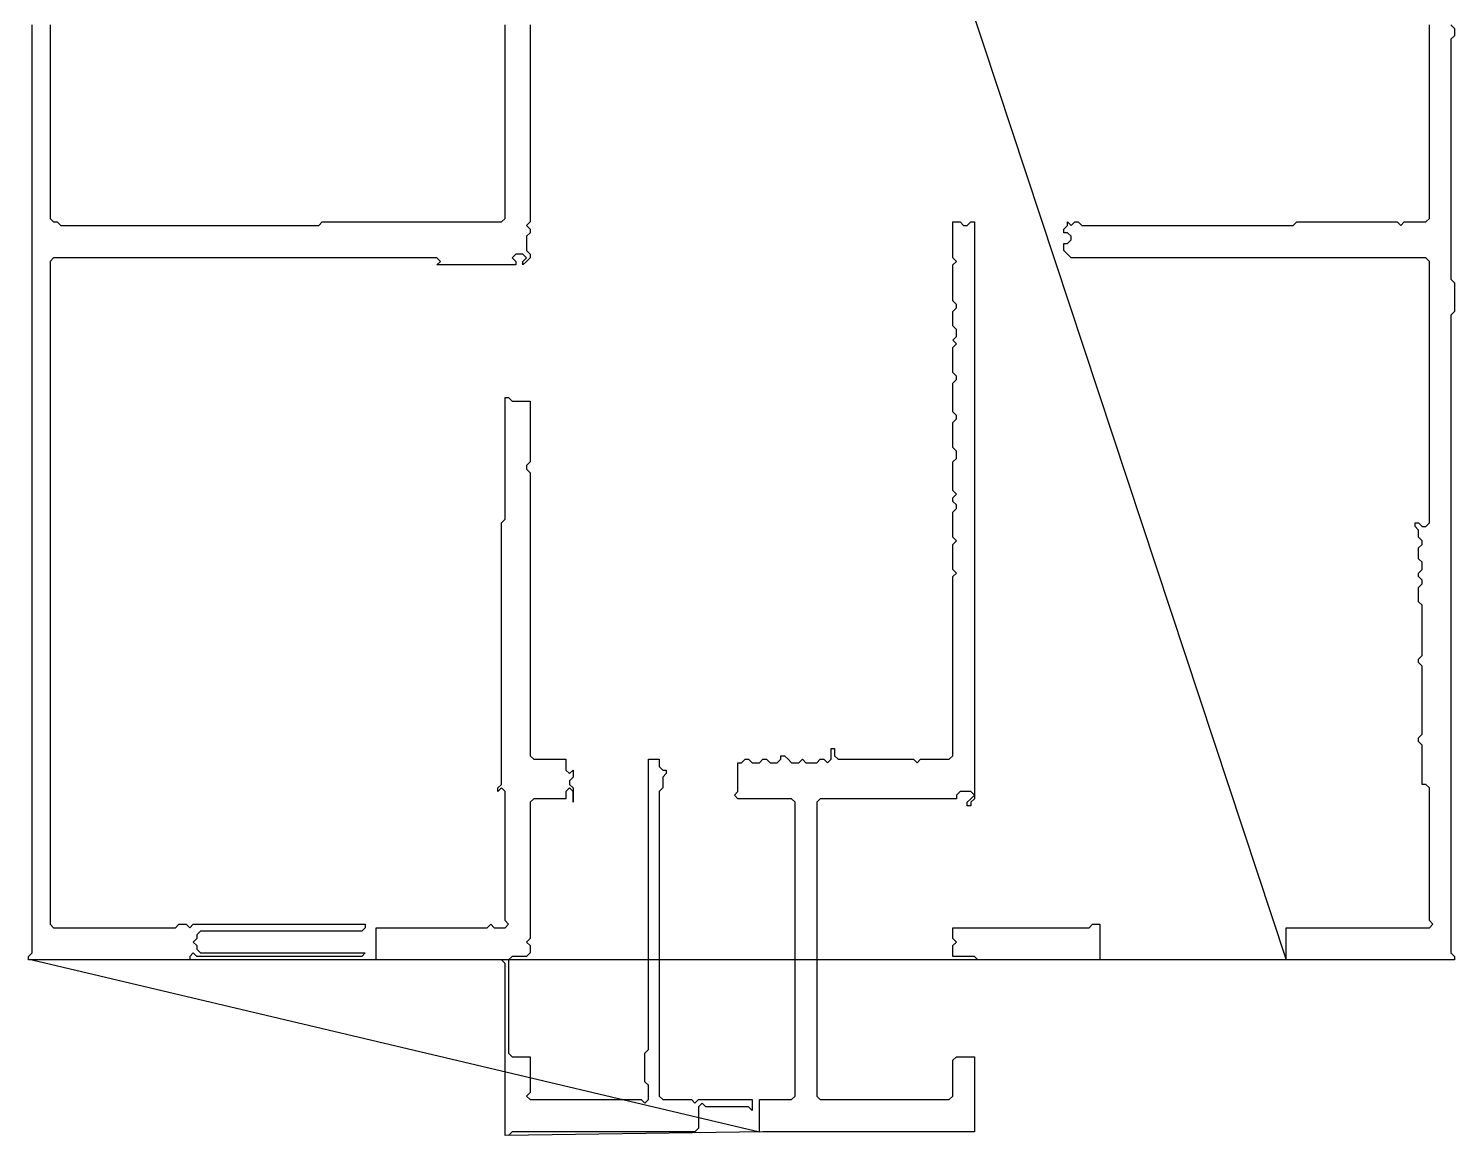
# Model space of a CAD drawing. Header units: metres. Extents: x 65 to 463, y 2 to 620.
# Drawn here: x 65 to 463, y 2 to 311 of the extents above; entities that cross this region are included whole.
import ezdxf

# ---------------------------------------------------------------- set-up
doc = ezdxf.new("R2010")
doc.units = ezdxf.units.M
doc.layers.add('IP-LAYER', color=7, linetype='Continuous')

msp = doc.modelspace()

# ---------------------------------------------------------------- linework, layer by layer
at = {"layer": 'IP-LAYER'}
for points in [[(299, 405), (416, 51), (416, 52), (416, 53), (416, 54), (416, 55), (416, 56), (416, 57), (416, 58), (416, 59), (416, 60), (417, 60), (418, 60), (419, 60), (420, 60), (421, 60), (422, 60), (423, 60), (424, 60), (425, 60), (426, 60), (427, 60), (428, 60), (429, 60), (430, 60), (431, 60), (432, 60), (433, 60), (434, 60), (435, 60), (436, 60), (437, 60), (438, 60), (439, 60), (440, 60), (441, 60), (442, 60), (443, 60), (444, 60), (445, 60), (446, 60), (447, 60), (448, 60), (449, 60), (450, 60), (451, 60), (452, 60), (453, 60), (454, 60), (455, 60), (456, 60), (457, 61), (456, 62), (456, 63), (456, 64), (456, 65), (456, 66), (456, 67), (456, 68), (456, 69), (456, 70), (456, 71), (456, 72), (456, 73), (456, 74), (456, 75), (456, 76), (456, 77), (456, 78), (456, 79), (456, 80), (456, 81), (456, 82), (456, 83), (456, 84), (456, 85), (456, 86), (456, 87), (456, 88), (456, 89), (456, 90), (456, 91), (456, 92), (456, 93), (456, 94), (456, 95), (456, 96), (456, 97), (456, 98), (456, 99), (455, 100), (454, 100), (454, 101), (454, 102), (454, 103), (454, 104), (454, 105), (454, 106), (454, 107), (454, 108), (454, 109), (454, 110), (454, 111), (453, 112), (453, 113), (454, 114), (454, 115), (454, 116), (454, 117), (454, 118), (454, 119), (454, 120), (454, 121), (454, 122), (454, 123), (454, 124), (454, 125), (454, 126), (454, 127), (454, 128), (454, 129), (454, 130), (454, 131), (454, 132), (454, 133), (453, 134), (453, 135), (454, 136), (454, 137), (454, 138), (454, 139), (454, 140), (454, 141), (454, 142), (454, 143), (454, 144), (454, 145), (454, 146), (454, 147), (454, 148), (454, 149), (454, 150), (453, 151), (453, 152), (453, 153), (453, 154), (453, 155), (454, 156), (454, 157), (453, 158), (453, 159), (454, 160), (454, 161), (454, 162), (453, 163), (453, 164), (453, 165), (453, 166), (454, 167), (454, 168), (453, 169), (453, 170), (453, 171), (452, 172), (452, 173), (453, 173), (454, 172), (455, 172), (456, 173), (456, 174), (456, 175), (456, 176), (456, 177), (456, 178), (456, 179), (456, 180), (456, 181), (456, 182), (456, 183), (456, 184), (456, 185), (456, 186), (456, 187), (456, 188), (456, 189), (456, 190), (456, 191), (456, 192), (456, 193), (456, 194), (456, 195), (456, 196), (456, 197), (456, 198), (456, 199), (456, 200), (456, 201), (456, 202), (456, 203), (456, 204), (456, 205), (456, 206), (456, 207), (456, 208), (456, 209), (456, 210), (456, 211), (456, 212), (456, 213), (456, 214), (456, 215), (456, 216), (456, 217), (456, 218), (456, 219), (456, 220), (456, 221), (456, 222), (456, 223), (456, 224), (456, 225), (456, 226), (456, 227), (456, 228), (456, 229), (456, 230), (456, 231), (456, 232), (456, 233), (456, 234), (456, 235), (456, 236), (456, 237), (456, 238), (456, 239), (456, 240), (456, 241), (456, 242), (456, 243), (456, 244), (456, 245), (456, 246), (455, 247), (454, 247), (453, 247), (452, 247), (451, 247), (450, 247), (449, 247), (448, 247), (447, 247), (446, 247), (445, 247), (444, 247), (443, 247), (442, 247), (441, 247), (440, 247), (439, 247), (438, 247), (437, 247), (436, 247), (435, 247), (434, 247), (433, 247), (432, 247), (431, 247), (430, 247), (429, 247), (428, 247), (427, 247), (426, 247), (425, 247), (424, 247), (423, 247), (422, 247), (421, 247), (420, 247), (419, 247), (418, 247), (417, 247), (416, 247), (415, 247), (414, 247), (413, 247), (412, 247), (411, 247), (410, 247), (409, 247), (408, 247), (407, 247), (406, 247), (405, 247), (404, 247), (403, 247), (402, 247), (401, 247), (400, 247), (399, 247), (398, 247), (397, 247), (396, 247), (395, 247), (394, 247), (393, 247), (392, 247), (391, 247), (390, 247), (389, 247), (388, 247), (387, 247), (386, 247), (385, 247), (384, 247), (383, 247), (382, 247), (381, 247), (380, 247), (379, 247), (378, 247), (377, 247), (376, 247), (375, 247), (374, 247), (373, 247), (372, 247), (371, 247), (370, 247), (369, 247), (368, 247), (367, 247), (366, 247), (365, 247), (364, 247), (363, 247), (362, 247), (361, 247), (360, 247), (359, 247), (358, 247), (357, 247), (356, 247), (355, 248), (354, 249), (354, 250), (354, 251), (355, 251), (356, 252), (356, 253), (355, 254), (354, 254), (354, 255), (355, 256), (355, 257), (356, 256), (357, 257), (358, 257), (359, 256), (360, 256), (361, 256), (362, 256), (363, 256), (364, 256), (365, 256), (366, 256), (367, 256), (368, 256), (369, 256), (370, 256), (371, 256), (372, 256), (373, 256), (374, 256), (375, 256), (376, 256), (377, 256), (378, 256), (379, 256), (380, 256), (381, 256), (382, 256), (383, 256), (384, 256), (385, 256), (386, 256), (387, 256), (388, 256), (389, 256), (390, 256), (391, 256), (392, 256), (393, 256), (394, 256), (395, 256), (396, 256), (397, 256), (398, 256), (399, 256), (400, 256), (401, 256), (402, 256), (403, 256), (404, 256), (405, 256), (406, 256), (407, 256), (408, 256), (409, 256), (410, 256), (411, 256), (412, 256), (413, 256), (414, 256), (415, 256), (416, 256), (417, 256), (418, 256), (419, 257), (420, 257), (421, 257), (422, 257), (423, 257), (424, 257), (425, 257), (426, 257), (427, 257), (428, 257), (429, 257), (430, 257), (431, 257), (432, 257), (433, 257), (434, 257), (435, 257), (436, 257), (437, 257), (438, 257), (439, 257), (440, 257), (441, 257), (442, 257), (443, 257), (444, 257), (445, 257), (446, 257), (447, 257), (448, 256), (449, 257), (450, 257), (451, 257), (452, 257), (453, 257), (454, 257), (455, 257), (456, 258), (456, 259), (456, 260), (456, 261), (456, 262), (456, 263), (456, 264), (456, 265), (456, 266), (456, 267), (456, 268), (456, 269), (456, 270), (456, 271), (456, 272), (456, 273), (456, 274), (456, 275), (456, 276), (456, 277), (456, 278), (456, 279), (456, 280), (456, 281), (456, 282), (456, 283), (456, 284), (456, 285), (456, 286), (456, 287), (456, 288), (456, 289), (456, 290), (456, 291), (456, 292), (456, 293), (456, 294), (456, 295), (456, 296), (456, 297), (456, 298), (456, 299), (456, 300), (456, 301), (456, 302), (456, 303), (456, 304), (456, 305), (456, 306), (456, 307), (456, 308), (456, 309), (456, 310), (456, 311), (456, 312)], [(462, 312), (463, 311), (463, 310), (463, 309), (462, 308), (462, 307), (462, 306), (462, 305), (462, 304), (462, 303), (462, 302), (462, 301), (462, 300), (462, 299), (462, 298), (462, 297), (462, 296), (462, 295), (462, 294), (462, 293), (462, 292), (462, 291), (462, 290), (462, 289), (462, 288), (462, 287), (462, 286), (462, 285), (462, 284), (462, 283), (462, 282), (462, 281), (462, 280), (462, 279), (462, 278), (462, 277), (462, 276), (462, 275), (462, 274), (462, 273), (462, 272), (462, 271), (462, 270), (462, 269), (462, 268), (462, 267), (462, 266), (462, 265), (462, 264), (462, 263), (462, 262), (462, 261), (462, 260), (462, 259), (462, 258), (462, 257), (462, 256), (462, 255), (462, 254), (462, 253), (462, 252), (462, 251), (462, 250), (462, 249), (462, 248), (462, 247), (462, 246), (462, 245), (462, 244), (462, 243), (462, 242), (462, 241), (463, 240), (463, 239), (463, 238), (463, 237), (463, 236), (463, 235), (463, 234), (463, 233), (463, 232), (462, 231), (462, 230), (462, 229), (462, 228), (462, 227), (462, 226), (462, 225), (462, 224), (462, 223), (462, 222), (462, 221), (462, 220), (462, 219), (462, 218), (462, 217), (462, 216), (462, 215), (462, 214), (462, 213), (462, 212), (462, 211), (462, 210), (462, 209), (462, 208), (462, 207), (462, 206), (462, 205), (462, 204), (462, 203), (462, 202), (462, 201), (462, 200), (462, 199), (462, 198), (462, 197), (462, 196), (462, 195), (462, 194), (462, 193), (462, 192), (462, 191), (462, 190), (462, 189), (462, 188), (462, 187), (462, 186), (462, 185), (462, 184), (462, 183), (462, 182), (462, 181), (462, 180), (462, 179), (462, 178), (462, 177), (462, 176), (462, 175), (462, 174), (462, 173), (462, 172), (462, 171), (462, 170), (462, 169), (462, 168), (462, 167), (462, 166), (462, 165), (462, 164), (462, 163), (462, 162), (462, 161), (462, 160), (462, 159), (462, 158), (462, 157), (462, 156), (462, 155), (462, 154), (462, 153), (462, 152), (462, 151), (462, 150), (462, 149), (462, 148), (462, 147), (462, 146), (462, 145), (462, 144), (462, 143), (462, 142), (462, 141), (462, 140), (462, 139), (462, 138), (462, 137), (462, 136), (462, 135), (462, 134), (462, 133), (462, 132), (462, 131), (462, 130), (462, 129), (462, 128), (462, 127), (462, 126), (462, 125), (462, 124), (462, 123), (462, 122), (462, 121), (462, 120), (462, 119), (462, 118), (462, 117), (462, 116), (462, 115), (462, 114), (462, 113), (462, 112), (462, 111), (462, 110), (462, 109), (462, 108), (462, 107), (462, 106), (462, 105), (462, 104), (462, 103), (462, 102), (462, 101), (462, 100), (462, 99), (462, 98), (462, 97), (462, 96), (462, 95), (462, 94), (462, 93), (462, 92), (462, 91), (462, 90), (462, 89), (462, 88), (462, 87), (462, 86), (462, 85), (462, 84), (462, 83), (462, 82), (462, 81), (462, 80), (462, 79), (462, 78), (462, 77), (462, 76), (462, 75), (462, 74), (462, 73), (462, 72), (462, 71), (462, 70), (462, 69), (462, 68), (462, 67), (462, 66), (462, 65), (462, 64), (462, 63), (462, 62), (462, 61), (462, 60), (462, 59), (462, 58), (462, 57), (462, 56), (462, 55), (462, 54), (462, 53), (463, 52), (463, 51), (462, 51), (461, 51), (460, 51), (459, 51), (458, 51), (457, 51), (456, 51), (455, 51), (454, 51), (453, 51), (452, 51), (451, 51), (450, 51), (449, 51), (448, 51), (447, 51), (446, 51), (445, 51), (444, 51), (443, 51), (442, 51), (441, 51), (440, 51), (439, 51), (438, 51), (437, 51), (436, 51), (435, 51), (434, 51), (433, 51), (432, 51), (431, 51), (430, 51), (429, 51), (428, 51), (427, 51), (426, 51), (425, 51), (424, 51), (423, 51), (422, 51), (421, 51), (420, 51), (419, 51), (418, 51), (417, 51), (330, 51), (329, 52), (328, 52), (327, 52), (326, 52), (325, 52), (324, 52), (323, 52), (323, 53), (323, 54), (323, 55), (324, 56), (323, 57), (323, 58), (323, 59), (323, 60), (324, 60), (325, 60), (326, 60), (327, 60), (328, 60), (329, 60), (330, 60), (331, 60), (332, 60), (333, 60), (334, 60), (335, 60), (336, 60), (337, 60), (338, 60), (339, 60), (340, 60), (341, 60), (342, 60), (343, 60), (344, 60), (345, 60), (346, 60), (347, 60), (348, 60), (349, 60), (350, 60), (351, 60), (352, 60), (353, 60), (354, 60), (355, 60), (356, 60), (357, 60), (358, 60), (359, 60), (360, 60), (361, 60), (362, 61), (363, 61), (364, 61), (364, 60), (364, 59), (364, 58), (364, 57), (364, 56), (364, 55), (364, 54), (364, 53), (364, 52), (364, 51), (363, 51), (362, 51), (361, 51), (360, 51), (359, 51), (358, 51), (357, 51), (356, 51), (355, 51), (354, 51), (353, 51), (352, 51), (351, 51), (350, 51), (349, 51), (348, 51), (347, 51), (346, 51), (345, 51), (344, 51), (343, 51), (342, 51), (341, 51), (340, 51), (339, 51), (338, 51), (337, 51), (336, 51), (335, 51), (334, 51), (333, 51), (332, 51), (331, 51), (65, 51), (65, 52), (66, 53), (66, 54), (66, 55), (66, 56), (66, 57), (66, 58), (66, 59), (66, 60), (66, 61), (66, 62), (66, 63), (66, 64), (66, 65), (66, 66), (66, 67), (66, 68), (66, 69), (66, 70), (66, 71), (66, 72), (66, 73), (66, 74), (66, 75), (66, 76), (66, 77), (66, 78), (66, 79), (66, 80), (66, 81), (66, 82), (66, 83), (66, 84), (66, 85), (66, 86), (66, 87), (66, 88), (66, 89), (66, 90), (66, 91), (66, 92), (66, 93), (66, 94), (66, 95), (66, 96), (66, 97), (66, 98), (66, 99), (66, 100), (66, 101), (66, 102), (66, 103), (66, 104), (66, 105), (66, 106), (66, 107), (66, 108), (66, 109), (66, 110), (66, 111), (66, 112), (66, 113), (66, 114), (66, 115), (66, 116), (66, 117), (66, 118), (66, 119), (66, 120), (66, 121), (66, 122), (66, 123), (66, 124), (66, 125), (66, 126), (66, 127), (66, 128), (66, 129), (66, 130), (66, 131), (66, 132), (66, 133), (66, 134), (66, 135), (66, 136), (66, 137), (66, 138), (66, 139), (66, 140), (66, 141), (66, 142), (66, 143), (66, 144), (66, 145), (66, 146), (66, 147), (66, 148), (66, 149), (66, 150), (66, 151), (66, 152), (66, 153), (66, 154), (66, 155), (66, 156), (66, 157), (66, 158), (66, 159), (66, 160), (66, 161), (66, 162), (66, 163), (66, 164), (66, 165), (66, 166), (66, 167), (66, 168), (66, 169), (66, 170), (66, 171), (66, 172), (66, 173), (66, 174), (66, 175), (66, 176), (66, 177), (66, 178), (66, 179), (66, 180), (66, 181), (66, 182), (66, 183), (66, 184), (66, 185), (66, 186), (66, 187), (66, 188), (66, 189), (66, 190), (66, 191), (66, 192), (66, 193), (66, 194), (66, 195), (66, 196), (66, 197), (66, 198), (66, 199), (66, 200), (66, 201), (66, 202), (66, 203), (66, 204), (66, 205), (66, 206), (66, 207), (66, 208), (66, 209), (66, 210), (66, 211), (66, 212), (66, 213), (66, 214), (66, 215), (66, 216), (66, 217), (66, 218), (66, 219), (66, 220), (66, 221), (66, 222), (66, 223), (66, 224), (66, 225), (66, 226), (66, 227), (66, 228), (66, 229), (66, 230), (66, 231), (66, 232), (66, 233), (66, 234), (66, 235), (66, 236), (66, 237), (66, 238), (66, 239), (66, 240), (66, 241), (66, 242), (66, 243), (66, 244), (66, 245), (66, 246), (66, 247), (66, 248), (66, 249), (66, 250), (66, 251), (66, 252), (66, 253), (66, 254), (66, 255), (66, 256), (66, 257), (66, 258), (66, 259), (66, 260), (66, 261), (66, 262), (66, 263), (66, 264), (66, 265), (66, 266), (66, 267), (66, 268), (66, 269), (66, 270), (66, 271), (66, 272), (66, 273), (66, 274), (66, 275), (66, 276), (66, 277), (66, 278), (66, 279), (66, 280), (66, 281), (66, 282), (66, 283), (66, 284), (66, 285), (66, 286), (66, 287), (66, 288), (66, 289), (66, 290), (66, 291), (66, 292), (66, 293), (66, 294), (66, 295), (66, 296), (66, 297), (66, 298), (66, 299), (66, 300), (66, 301), (66, 302), (66, 303), (66, 304), (66, 305), (66, 306), (66, 307), (66, 308), (66, 309), (66, 310), (66, 311), (66, 312)], [(205, 312), (205, 311), (205, 310), (205, 309), (205, 308), (205, 307), (205, 306), (205, 305), (205, 304), (205, 303), (205, 302), (205, 301), (205, 300), (205, 299), (205, 298), (205, 297), (205, 296), (205, 295), (205, 294), (205, 293), (205, 292), (205, 291), (205, 290), (205, 289), (205, 288), (205, 287), (205, 286), (205, 285), (205, 284), (205, 283), (205, 282), (205, 281), (205, 280), (205, 279), (205, 278), (205, 277), (205, 276), (205, 275), (205, 274), (205, 273), (205, 272), (205, 271), (205, 270), (205, 269), (205, 268), (205, 267), (205, 266), (205, 265), (205, 264), (205, 263), (205, 262), (205, 261), (205, 260), (205, 259), (205, 258), (205, 257), (204, 256), (205, 255), (205, 254), (204, 253), (204, 252), (204, 251), (204, 250), (204, 249), (205, 248), (205, 247), (204, 246), (203, 245), (203, 246), (204, 247), (203, 248), (202, 248), (201, 248), (200, 247), (201, 246), (201, 245), (200, 245), (199, 245), (198, 245), (197, 245), (196, 245), (195, 245), (194, 245), (193, 245), (192, 245), (191, 245), (190, 245), (189, 245), (188, 245), (187, 245), (186, 245), (185, 245), (184, 245), (183, 245), (182, 245), (181, 245), (180, 245), (179, 245), (180, 246), (179, 247), (178, 247), (177, 247), (176, 247), (175, 247), (174, 247), (173, 247), (172, 247), (171, 247), (170, 247), (169, 247), (168, 247), (167, 247), (166, 247), (165, 247), (164, 247), (163, 247), (162, 247), (161, 247), (160, 247), (159, 247), (158, 247), (157, 247), (156, 247), (155, 247), (154, 247), (153, 247), (152, 247), (151, 247), (150, 247), (149, 247), (148, 247), (147, 247), (146, 247), (145, 247), (144, 247), (143, 247), (142, 247), (141, 247), (140, 247), (139, 247), (138, 247), (137, 247), (136, 247), (135, 247), (134, 247), (133, 247), (132, 247), (131, 247), (130, 247), (129, 247), (128, 247), (127, 247), (126, 247), (125, 247), (124, 247), (123, 247), (122, 247), (121, 247), (120, 247), (119, 247), (118, 247), (117, 247), (116, 247), (115, 247), (114, 247), (113, 247), (112, 247), (111, 247), (110, 247), (109, 247), (108, 247), (107, 247), (106, 247), (105, 247), (104, 247), (103, 247), (102, 247), (101, 247), (100, 247), (99, 247), (98, 247), (97, 247), (96, 247), (95, 247), (94, 247), (93, 247), (92, 247), (91, 247), (90, 247), (89, 247), (88, 247), (87, 247), (86, 247), (85, 247), (84, 247), (83, 247), (82, 247), (81, 247), (80, 247), (79, 247), (78, 247), (77, 247), (76, 247), (75, 247), (74, 247), (73, 247), (72, 247), (71, 246), (71, 245), (71, 244), (71, 243), (71, 242), (71, 241), (71, 240), (71, 239), (71, 238), (71, 237), (71, 236), (71, 235), (71, 234), (71, 233), (71, 232), (71, 231), (71, 230), (71, 229), (71, 228), (71, 227), (71, 226), (71, 225), (71, 224), (71, 223), (71, 222), (71, 221), (71, 220), (71, 219), (71, 218), (71, 217), (71, 216), (71, 215), (71, 214), (71, 213), (71, 212), (71, 211), (71, 210), (71, 209), (71, 208), (71, 207), (71, 206), (71, 205), (71, 204), (71, 203), (71, 202), (71, 201), (71, 200), (71, 199), (71, 198), (71, 197), (71, 196), (71, 195), (71, 194), (71, 193), (71, 192), (71, 191), (71, 190), (71, 189), (71, 188), (71, 187), (71, 186), (71, 185), (71, 184), (71, 183), (71, 182), (71, 181), (71, 180), (71, 179), (71, 178), (71, 177), (71, 176), (71, 175), (71, 174), (71, 173), (71, 172), (71, 171), (71, 170), (71, 169), (71, 168), (71, 167), (71, 166), (71, 165), (71, 164), (71, 163), (71, 162), (71, 161), (71, 160), (71, 159), (71, 158), (71, 157), (71, 156), (71, 155), (71, 154), (71, 153), (71, 152), (71, 151), (71, 150), (71, 149), (71, 148), (71, 147), (71, 146), (71, 145), (71, 144), (71, 143), (71, 142), (71, 141), (71, 140), (71, 139), (71, 138), (71, 137), (71, 136), (71, 135), (71, 134), (71, 133), (71, 132), (71, 131), (71, 130), (71, 129), (71, 128), (71, 127), (71, 126), (71, 125), (71, 124), (71, 123), (71, 122), (71, 121), (71, 120), (71, 119), (71, 118), (71, 117), (71, 116), (71, 115), (71, 114), (71, 113), (71, 112), (71, 111), (71, 110), (71, 109), (71, 108), (71, 107), (71, 106), (71, 105), (71, 104), (71, 103), (71, 102), (71, 101), (71, 100), (71, 99), (71, 98), (71, 97), (71, 96), (71, 95), (71, 94), (71, 93), (71, 92), (71, 91), (71, 90), (71, 89), (71, 88), (71, 87), (71, 86), (71, 85), (71, 84), (71, 83), (71, 82), (71, 81), (71, 80), (71, 79), (71, 78), (71, 77), (71, 76), (71, 75), (71, 74), (71, 73), (71, 72), (71, 71), (71, 70), (71, 69), (71, 68), (71, 67), (71, 66), (71, 65), (71, 64), (71, 63), (71, 62), (71, 61), (72, 60), (73, 60), (74, 60), (75, 60), (76, 60), (77, 60), (78, 60), (79, 60), (80, 60), (81, 60), (82, 60), (83, 60), (84, 60), (85, 60), (86, 60), (87, 60), (88, 60), (89, 60), (90, 60), (91, 60), (92, 60), (93, 60), (94, 60), (95, 60), (96, 60), (97, 60), (98, 60), (99, 60), (100, 60), (101, 60), (102, 60), (103, 60), (104, 60), (105, 60), (106, 60), (107, 61), (108, 61), (109, 61), (110, 60), (111, 61), (112, 61), (113, 61), (114, 61), (115, 61), (116, 61), (117, 61), (118, 61), (119, 61), (120, 61), (121, 61), (122, 61), (123, 61), (124, 61), (125, 61), (126, 61), (127, 61), (128, 61), (129, 61), (130, 61), (131, 61), (132, 61), (133, 61), (134, 61), (135, 61), (136, 61), (137, 61), (138, 61), (139, 61), (140, 61), (141, 61), (142, 61), (143, 61), (144, 61), (145, 61), (146, 61), (147, 61), (148, 61), (149, 61), (150, 61), (151, 61), (152, 61), (153, 61), (154, 61), (155, 61), (156, 61), (157, 61), (158, 61), (159, 61), (159, 60), (158, 59), (157, 59), (156, 59), (155, 59), (154, 59), (153, 59), (152, 59), (151, 59), (150, 59), (149, 59), (148, 59), (147, 59), (146, 59), (145, 59), (144, 59), (143, 59), (142, 59), (141, 59), (140, 59), (139, 59), (138, 59), (137, 59), (136, 59), (135, 59), (134, 59), (133, 59), (132, 59), (131, 59), (130, 59), (129, 59), (128, 59), (127, 59), (126, 59), (125, 59), (124, 59), (123, 59), (122, 59), (121, 59), (120, 59), (119, 59), (118, 59), (117, 59), (116, 59), (115, 59), (114, 59), (113, 59), (112, 58), (112, 57), (111, 56), (112, 55), (112, 54), (113, 53), (114, 53), (115, 53), (116, 53), (117, 53), (118, 53), (119, 53), (120, 53), (121, 53), (122, 53), (123, 53), (124, 53), (125, 53), (126, 53), (127, 53), (128, 53), (129, 53), (130, 53), (131, 53), (132, 53), (133, 53), (134, 53), (135, 53), (136, 53), (137, 53), (138, 53), (139, 53), (140, 53), (141, 53), (142, 53), (143, 53), (144, 53), (145, 53), (146, 53), (147, 53), (148, 53), (149, 53), (150, 53), (151, 53), (152, 53), (153, 53), (154, 53), (155, 53), (156, 53), (157, 53), (158, 53), (159, 53), (158, 52), (157, 52), (156, 52), (155, 52), (154, 52), (153, 52), (152, 52), (151, 52), (150, 52), (149, 52), (148, 52), (147, 52), (146, 52), (145, 52), (144, 52), (143, 52), (142, 52), (141, 52), (140, 52), (139, 52), (138, 52), (137, 52), (136, 52), (135, 52), (134, 52), (133, 52), (132, 52), (131, 52), (130, 52), (129, 52), (128, 52), (127, 52), (126, 52), (125, 52), (124, 52), (123, 52), (122, 52), (121, 52), (120, 52), (119, 52), (118, 52), (117, 52), (116, 52), (115, 52), (114, 52), (113, 52), (112, 52), (111, 53), (110, 52), (110, 51), (109, 51), (108, 51), (107, 51), (106, 51), (105, 51), (104, 51), (103, 51), (102, 51), (101, 51), (100, 51), (99, 51), (98, 51), (97, 51), (96, 51), (95, 51), (94, 51), (93, 51), (92, 51), (91, 51), (90, 51), (89, 51), (88, 51), (87, 51), (86, 51), (85, 51), (84, 51), (83, 51), (82, 51), (81, 51), (80, 51), (79, 51), (78, 51), (77, 51), (76, 51), (75, 51), (74, 51), (73, 51), (72, 51), (71, 51), (70, 51), (69, 51), (68, 51), (67, 51), (66, 51), (269, 3), (269, 4), (269, 5), (269, 6), (269, 7), (269, 8), (269, 9), (269, 10), (269, 11), (269, 12), (270, 12), (271, 12), (272, 12), (273, 12), (274, 12), (275, 12), (276, 12), (277, 12), (278, 12), (279, 13), (279, 14), (279, 15), (279, 16), (279, 17), (279, 18), (279, 19), (279, 20), (279, 21), (279, 22), (279, 23), (279, 24), (279, 25), (279, 26), (279, 27), (279, 28), (279, 29), (279, 30), (279, 31), (279, 32), (279, 33), (279, 34), (279, 35), (279, 36), (279, 37), (279, 38), (279, 39), (279, 40), (279, 41), (279, 42), (279, 43), (279, 44), (279, 45), (279, 46), (279, 47), (279, 48), (279, 49), (279, 50), (279, 51), (279, 52), (279, 53), (279, 54), (279, 55), (279, 56), (279, 57), (279, 58), (279, 59), (279, 60), (279, 61), (279, 62), (279, 63), (279, 64), (279, 65), (279, 66), (279, 67), (279, 68), (279, 69), (279, 70), (279, 71), (279, 72), (279, 73), (279, 74), (279, 75), (279, 76), (279, 77), (279, 78), (279, 79), (279, 80), (279, 81), (279, 82), (279, 83), (279, 84), (279, 85), (279, 86), (279, 87), (279, 88), (279, 89), (279, 90), (279, 91), (279, 92), (279, 93), (279, 94), (279, 95), (278, 96), (277, 96), (276, 96), (275, 96), (274, 96), (273, 96), (272, 96), (271, 96), (270, 96), (269, 96), (268, 96), (267, 96), (266, 96), (265, 96), (264, 96), (263, 96), (262, 97), (263, 98), (263, 99), (263, 100), (263, 101), (263, 102), (263, 103), (263, 104), (263, 105), (263, 106), (264, 106), (265, 107), (266, 107), (267, 106), (268, 106), (269, 106), (270, 107), (271, 107), (272, 106), (273, 106), (274, 106), (275, 107), (275, 108), (276, 108), (277, 107), (278, 106), (279, 106), (280, 106), (281, 107), (282, 106), (283, 106), (284, 106), (285, 106), (286, 107), (287, 107), (288, 106), (289, 107), (289, 108), (289, 109), (289, 110), (290, 110), (290, 109), (290, 108), (291, 107), (292, 107), (293, 107), (294, 107), (295, 107), (296, 107), (297, 107), (298, 107), (299, 107), (300, 107), (301, 107), (302, 107), (303, 107), (304, 107), (305, 107), (306, 107), (307, 107), (308, 107), (309, 107), (310, 107), (311, 107), (312, 107), (313, 106), (314, 107), (315, 107), (316, 107), (317, 107), (318, 107), (319, 107), (320, 107), (321, 107), (322, 107), (323, 108), (323, 109), (323, 110), (323, 111), (323, 112), (323, 113), (323, 114), (323, 115), (323, 116), (323, 117), (323, 118), (323, 119), (323, 120), (323, 121), (323, 122), (323, 123), (323, 124), (323, 125), (323, 126), (323, 127), (323, 128), (323, 129), (323, 130), (323, 131), (323, 132), (323, 133), (323, 134), (323, 135), (323, 136), (323, 137), (323, 138), (323, 139), (323, 140), (323, 141), (323, 142), (323, 143), (323, 144), (323, 145), (323, 146), (323, 147), (323, 148), (323, 149), (323, 150), (323, 151), (323, 152), (323, 153), (323, 154), (323, 155), (323, 156), (323, 157), (323, 158), (324, 159), (323, 160), (323, 161), (323, 162), (323, 163), (323, 164), (323, 165), (323, 166), (323, 167), (324, 168), (323, 169), (323, 170), (323, 171), (323, 172), (323, 173), (323, 174), (323, 175), (323, 176), (324, 177), (324, 178), (323, 179), (323, 180), (324, 181), (323, 182), (323, 183), (323, 184), (323, 185), (323, 186), (323, 187), (323, 188), (323, 189), (323, 190), (324, 191), (324, 192), (324, 193), (323, 194), (323, 195), (323, 196), (323, 197), (323, 198), (323, 199), (323, 200), (323, 201), (324, 202), (324, 203), (323, 204), (323, 205), (323, 206), (323, 207), (323, 208), (323, 209), (323, 210), (323, 211), (323, 212), (324, 213), (324, 214), (323, 215), (323, 216), (323, 217), (323, 218), (323, 219), (323, 220), (323, 221), (323, 222), (324, 223), (323, 224), (324, 225), (324, 226), (324, 227), (323, 228), (323, 229), (323, 230), (323, 231), (323, 232), (324, 233), (324, 234), (323, 235), (323, 236), (323, 237), (323, 238), (323, 239), (323, 240), (323, 241), (323, 242), (323, 243), (323, 244), (323, 245), (324, 246), (323, 247), (323, 248), (323, 249), (323, 250), (323, 251), (323, 252), (323, 253), (323, 254), (323, 255), (323, 256), (323, 257), (324, 257), (325, 257), (326, 256), (327, 256), (328, 257), (329, 257), (329, 256), (329, 255), (329, 254), (329, 253), (329, 252), (329, 251), (329, 250), (329, 249), (329, 248), (329, 247), (329, 246), (329, 245), (329, 244), (329, 243), (329, 242), (329, 241), (329, 240), (329, 239), (329, 238), (329, 237), (329, 236), (329, 235), (329, 234), (329, 233), (329, 232), (329, 231), (329, 230), (329, 229), (329, 228), (329, 227), (329, 226), (329, 225), (329, 224), (329, 223), (329, 222), (329, 221), (329, 220), (329, 219), (329, 218), (329, 217), (329, 216), (329, 215), (329, 214), (329, 213), (329, 212), (329, 211), (329, 210), (329, 209), (329, 208), (329, 207), (329, 206), (329, 205), (329, 204), (329, 203), (329, 202), (329, 201), (329, 200), (329, 199), (329, 198), (329, 197), (329, 196), (329, 195), (329, 194), (329, 193), (329, 192), (329, 191), (329, 190), (329, 189), (329, 188), (329, 187), (329, 186), (329, 185), (329, 184), (329, 183), (329, 182), (329, 181), (329, 180), (329, 179), (329, 178), (329, 177), (329, 176), (329, 175), (329, 174), (329, 173), (329, 172), (329, 171), (329, 170), (329, 169), (329, 168), (329, 167), (329, 166), (329, 165), (329, 164), (329, 163), (329, 162), (329, 161), (329, 160), (329, 159), (329, 158), (329, 157), (329, 156), (329, 155), (329, 154), (329, 153), (329, 152), (329, 151), (329, 150), (329, 149), (329, 148), (329, 147), (329, 146), (329, 145), (329, 144), (329, 143), (329, 142), (329, 141), (329, 140), (329, 139), (329, 138), (329, 137), (329, 136), (329, 135), (329, 134), (329, 133), (329, 132), (329, 131), (329, 130), (329, 129), (329, 128), (329, 127), (329, 126), (329, 125), (329, 124), (329, 123), (329, 122), (329, 121), (329, 120), (329, 119), (329, 118), (329, 117), (329, 116), (329, 115), (329, 114), (329, 113), (329, 112), (329, 111), (329, 110), (329, 109), (329, 108), (329, 107), (329, 106), (329, 105), (329, 104), (329, 103), (329, 102), (329, 101), (329, 100), (329, 99), (329, 98), (329, 97), (329, 96), (328, 95), (328, 94), (327, 94), (327, 95), (328, 96), (329, 97), (328, 98), (327, 98), (326, 98), (325, 98), (324, 97), (324, 96), (323, 96), (322, 96), (321, 96), (320, 96), (319, 96), (318, 96), (317, 96), (316, 96), (315, 96), (314, 96), (313, 96), (312, 96), (311, 96), (310, 96), (309, 96), (308, 96), (307, 96), (306, 96), (305, 96), (304, 96), (303, 96), (302, 96), (301, 96), (300, 96), (299, 96), (298, 96), (297, 96), (296, 96), (295, 96), (294, 96), (293, 96), (292, 96), (291, 96), (290, 96), (289, 96), (288, 96), (287, 96), (286, 96), (285, 95), (285, 94), (285, 93), (285, 92), (285, 91), (285, 90), (285, 89), (285, 88), (285, 87), (285, 86), (285, 85), (285, 84), (285, 83), (285, 82), (285, 81), (285, 80), (285, 79), (285, 78), (285, 77), (285, 76), (285, 75), (285, 74), (285, 73), (285, 72), (285, 71), (285, 70), (285, 69), (285, 68), (285, 67), (285, 66), (285, 65), (285, 64), (285, 63), (285, 62), (285, 61), (285, 60), (285, 59), (285, 58), (285, 57), (285, 56), (285, 55), (285, 54), (285, 53), (285, 52), (285, 51), (285, 50), (285, 49), (285, 48), (285, 47), (285, 46), (285, 45), (285, 44), (285, 43), (285, 42), (285, 41), (285, 40), (285, 39), (285, 38), (285, 37), (285, 36), (285, 35), (285, 34), (285, 33), (285, 32), (285, 31), (285, 30), (285, 29), (285, 28), (285, 27), (285, 26), (285, 25), (285, 24), (285, 23), (285, 22), (285, 21), (285, 20), (285, 19), (285, 18), (285, 17), (285, 16), (285, 15), (285, 14), (285, 13), (286, 12), (287, 12), (288, 12), (289, 12), (290, 12), (291, 12), (292, 12), (293, 12), (294, 12), (295, 12), (296, 12), (297, 12), (298, 12), (299, 12), (300, 12), (301, 12), (302, 12), (303, 12), (304, 12), (305, 12), (306, 12), (307, 12), (308, 12), (309, 12), (310, 12), (311, 12), (312, 12), (313, 12), (314, 12), (315, 12), (316, 12), (317, 12), (318, 12), (319, 12), (320, 12), (321, 12), (322, 12), (323, 13), (323, 14), (323, 15), (323, 16), (323, 17), (323, 18), (323, 19), (323, 20), (323, 21), (323, 22), (323, 23), (324, 24), (325, 24), (326, 24), (327, 24), (328, 24), (329, 24), (329, 23), (329, 22), (329, 21), (329, 20), (329, 19), (329, 18), (329, 17), (329, 16), (329, 15), (329, 14), (329, 13), (329, 12), (329, 11), (329, 10), (329, 9), (329, 8), (329, 7), (329, 6), (329, 5), (329, 4), (329, 3), (328, 3), (327, 3), (326, 3), (325, 3), (324, 3), (323, 3), (322, 3), (321, 3), (320, 3), (319, 3), (318, 3), (317, 3), (316, 3), (315, 3), (314, 3), (313, 3), (312, 3), (311, 3), (310, 3), (309, 3), (308, 3), (307, 3), (306, 3), (305, 3), (304, 3), (303, 3), (302, 3), (301, 3), (300, 3), (299, 3), (298, 3), (297, 3), (296, 3), (295, 3), (294, 3), (293, 3), (292, 3), (291, 3), (290, 3), (289, 3), (288, 3), (287, 3), (286, 3), (285, 3), (284, 3), (283, 3), (282, 3), (281, 3), (280, 3), (279, 3), (278, 3), (277, 3), (276, 3), (275, 3), (274, 3), (273, 3), (272, 3), (271, 3), (270, 3), (198, 2), (198, 3), (198, 4), (198, 5), (198, 6), (198, 7), (198, 8), (198, 9), (198, 10), (198, 11), (198, 12), (198, 13), (198, 14), (198, 15), (198, 16), (198, 17), (198, 18), (198, 19), (198, 20), (198, 21), (198, 22), (198, 23), (198, 24), (198, 25), (198, 26), (198, 27), (198, 28), (198, 29), (198, 30), (198, 31), (198, 32), (198, 33), (198, 34), (198, 35), (198, 36), (198, 37), (198, 38), (198, 39), (198, 40), (198, 41), (198, 42), (198, 43), (198, 44), (198, 45), (198, 46), (198, 47), (198, 48), (198, 49), (198, 50), (197, 51), (196, 51), (195, 51), (194, 51), (193, 51), (192, 51), (191, 51), (190, 51), (189, 51), (188, 51), (187, 51), (186, 51), (185, 51), (184, 51), (183, 51), (182, 51), (181, 51), (180, 51), (179, 51), (178, 51), (177, 51), (176, 51), (175, 51), (174, 51), (173, 51), (172, 51), (171, 51), (170, 51), (169, 51), (168, 51), (167, 51), (166, 51), (165, 51), (164, 51), (163, 51), (162, 51), (162, 52), (162, 53), (162, 54), (162, 55), (162, 56), (162, 57), (162, 58), (162, 59), (162, 60), (163, 60), (164, 60), (165, 60), (166, 60), (167, 60), (168, 60), (169, 60), (170, 60), (171, 60), (172, 60), (173, 60), (174, 60), (175, 60), (176, 60), (177, 60), (178, 60), (179, 60), (180, 60), (181, 60), (182, 60), (183, 60), (184, 60), (185, 60), (186, 60), (187, 60), (188, 60), (189, 60), (190, 60), (191, 60), (192, 60), (193, 60), (194, 61), (195, 60), (196, 60), (197, 60), (198, 60), (199, 61), (198, 62), (198, 63), (198, 64), (198, 65), (198, 66), (198, 67), (198, 68), (198, 69), (198, 70), (198, 71), (198, 72), (198, 73), (198, 74), (198, 75), (198, 76), (198, 77), (198, 78), (198, 79), (198, 80), (198, 81), (198, 82), (198, 83), (198, 84), (198, 85), (198, 86), (198, 87), (198, 88), (198, 89), (198, 90), (198, 91), (198, 92), (198, 93), (198, 94), (198, 95), (198, 96), (198, 97), (198, 98), (197, 99), (196, 98), (196, 99), (197, 100), (197, 101), (197, 102), (197, 103), (197, 104), (197, 105), (197, 106), (197, 107), (197, 108), (197, 109), (197, 110), (197, 111), (197, 112), (197, 113), (197, 114), (197, 115), (197, 116), (197, 117), (197, 118), (197, 119), (197, 120), (197, 121), (197, 122), (197, 123), (197, 124), (197, 125), (197, 126), (197, 127), (197, 128), (197, 129), (197, 130), (197, 131), (197, 132), (197, 133), (197, 134), (197, 135), (197, 136), (197, 137), (197, 138), (197, 139), (197, 140), (197, 141), (197, 142), (197, 143), (197, 144), (197, 145), (197, 146), (197, 147), (197, 148), (197, 149), (197, 150), (197, 151), (197, 152), (197, 153), (197, 154), (197, 155), (197, 156), (197, 157), (197, 158), (197, 159), (197, 160), (197, 161), (197, 162), (197, 163), (197, 164), (197, 165), (197, 166), (197, 167), (197, 168), (197, 169), (197, 170), (197, 171), (197, 172), (197, 173), (198, 174), (198, 175), (198, 176), (198, 177), (198, 178), (198, 179), (198, 180), (198, 181), (198, 182), (198, 183), (198, 184), (198, 185), (198, 186), (198, 187), (198, 188), (198, 189), (198, 190), (198, 191), (198, 192), (198, 193), (198, 194), (198, 195), (198, 196), (198, 197), (198, 198), (198, 199), (198, 200), (198, 201), (198, 202), (198, 203), (198, 204), (198, 205), (198, 206), (198, 207), (198, 208), (199, 208), (200, 207), (201, 207), (202, 207), (203, 207), (204, 207), (205, 207), (205, 206), (205, 205), (205, 204), (205, 203), (205, 202), (205, 201), (205, 200), (205, 199), (205, 198), (205, 197), (205, 196), (205, 195), (205, 194), (205, 193), (205, 192), (205, 191), (205, 190), (204, 189), (204, 188), (205, 187), (205, 186), (205, 185), (205, 184), (205, 183), (205, 182), (205, 181), (205, 180), (205, 179), (205, 178), (205, 177), (205, 176), (205, 175), (205, 174), (205, 173), (205, 172), (205, 171), (205, 170), (205, 169), (205, 168), (205, 167), (205, 166), (205, 165), (205, 164), (205, 163), (205, 162), (205, 161), (205, 160), (205, 159), (205, 158), (205, 157), (205, 156), (205, 155), (205, 154), (205, 153), (205, 152), (205, 151), (205, 150), (205, 149), (205, 148), (205, 147), (205, 146), (205, 145), (205, 144), (205, 143), (205, 142), (205, 141), (205, 140), (205, 139), (205, 138), (205, 137), (205, 136), (205, 135), (205, 134), (205, 133), (205, 132), (205, 131), (205, 130), (205, 129), (205, 128), (205, 127), (205, 126), (205, 125), (205, 124), (205, 123), (205, 122), (205, 121), (205, 120), (205, 119), (205, 118), (205, 117), (205, 116), (205, 115), (205, 114), (205, 113), (205, 112), (205, 111), (205, 110), (205, 109), (205, 108), (206, 107), (207, 107), (208, 107), (209, 107), (210, 107), (211, 107), (212, 107), (213, 107), (214, 107), (215, 107), (215, 106), (215, 105), (215, 104), (216, 103), (217, 104), (217, 103), (217, 102), (216, 101), (216, 100), (217, 99), (217, 98), (217, 97), (217, 96), (217, 95), (217, 96), (217, 97), (217, 98), (216, 99), (215, 98), (215, 97), (215, 96), (214, 96), (213, 96), (212, 96), (211, 96), (210, 96), (209, 96), (208, 96), (207, 96), (206, 96), (205, 95), (205, 94), (205, 93), (205, 92), (205, 91), (205, 90), (205, 89), (205, 88), (205, 87), (205, 86), (205, 85), (205, 84), (205, 83), (205, 82), (205, 81), (205, 80), (205, 79), (205, 78), (205, 77), (205, 76), (205, 75), (205, 74), (205, 73), (205, 72), (205, 71), (205, 70), (205, 69), (205, 68), (205, 67), (205, 66), (205, 65), (205, 64), (205, 63), (205, 62), (205, 61), (205, 60), (205, 59), (205, 58), (205, 57), (204, 56), (205, 55), (205, 54), (205, 53), (204, 52), (203, 52), (202, 52), (201, 52), (200, 52), (199, 51), (199, 50), (199, 49), (199, 48), (199, 47), (199, 46), (199, 45), (199, 44), (199, 43), (199, 42), (199, 41), (199, 40), (199, 39), (199, 38), (199, 37), (199, 36), (199, 35), (199, 34), (199, 33), (199, 32), (199, 31), (199, 30), (199, 29), (199, 28), (199, 27), (199, 26), (199, 25), (200, 24), (201, 24), (202, 24), (203, 24), (204, 24), (205, 24), (205, 23), (205, 22), (205, 21), (205, 20), (205, 19), (205, 18), (205, 17), (205, 16), (205, 15), (205, 14), (204, 13), (205, 12), (206, 12), (207, 12), (208, 12), (209, 12), (210, 12), (211, 12), (212, 12), (213, 12), (214, 12), (215, 12), (216, 12), (217, 12), (218, 12), (219, 12), (220, 12), (221, 12), (222, 12), (223, 12), (224, 12), (225, 12), (226, 12), (227, 12), (228, 12), (229, 12), (230, 12), (231, 12), (232, 12), (233, 12), (234, 12), (235, 12), (236, 12), (237, 11), (238, 12), (238, 13), (238, 14), (238, 15), (238, 16), (237, 17), (237, 18), (237, 19), (237, 20), (237, 21), (237, 22), (237, 23), (237, 24), (237, 25), (238, 26), (238, 27), (238, 28), (238, 29), (238, 30), (238, 31), (238, 32), (238, 33), (238, 34), (238, 35), (238, 36), (238, 37), (238, 38), (238, 39), (238, 40), (238, 41), (238, 42), (238, 43), (238, 44), (238, 45), (238, 46), (238, 47), (238, 48), (238, 49), (238, 50), (238, 51), (238, 52), (238, 53), (238, 54), (238, 55), (238, 56), (238, 57), (238, 58), (238, 59), (238, 60), (238, 61), (238, 62), (238, 63), (238, 64), (238, 65), (238, 66), (238, 67), (238, 68), (238, 69), (238, 70), (238, 71), (238, 72), (238, 73), (238, 74), (238, 75), (238, 76), (238, 77), (238, 78), (238, 79), (238, 80), (238, 81), (238, 82), (238, 83), (238, 84), (238, 85), (238, 86), (238, 87), (238, 88), (238, 89), (238, 90), (238, 91), (238, 92), (238, 93), (238, 94), (238, 95), (238, 96), (238, 97), (238, 98), (238, 99), (238, 100), (238, 101), (238, 102), (238, 103), (238, 104), (238, 105), (238, 106), (238, 107), (239, 107), (240, 107), (241, 107), (241, 106), (241, 105), (242, 104), (243, 104), (243, 103), (242, 102), (242, 101), (242, 100), (242, 99), (241, 98), (241, 97), (241, 96), (241, 95), (241, 94), (241, 93), (241, 92), (241, 91), (241, 90), (241, 89), (241, 88), (241, 87), (241, 86), (241, 85), (241, 84), (241, 83), (241, 82), (241, 81), (241, 80), (241, 79), (241, 78), (241, 77), (241, 76), (241, 75), (241, 74), (241, 73), (241, 72), (241, 71), (241, 70), (241, 69), (241, 68), (241, 67), (241, 66), (241, 65), (241, 64), (241, 63), (241, 62), (241, 61), (241, 60), (241, 59), (241, 58), (241, 57), (241, 56), (241, 55), (241, 54), (241, 53), (241, 52), (241, 51), (241, 50), (241, 49), (241, 48), (241, 47), (241, 46), (241, 45), (241, 44), (241, 43), (241, 42), (241, 41), (241, 40), (241, 39), (241, 38), (241, 37), (241, 36), (241, 35), (241, 34), (241, 33), (241, 32), (241, 31), (241, 30), (241, 29), (241, 28), (241, 27), (241, 26), (241, 25), (241, 24), (241, 23), (241, 22), (241, 21), (241, 20), (241, 19), (241, 18), (241, 17), (241, 16), (241, 15), (241, 14), (241, 13), (242, 12), (243, 12), (244, 12), (245, 12), (246, 12), (247, 12), (248, 12), (249, 12), (250, 12), (251, 11), (252, 12), (253, 12), (254, 12), (255, 12), (256, 12), (257, 12), (258, 12), (259, 12), (260, 12), (261, 12), (262, 12), (263, 12), (264, 12), (265, 12), (266, 12), (267, 12), (267, 11), (267, 10), (267, 9), (266, 10), (265, 10), (264, 10), (263, 10), (262, 10), (261, 10), (260, 10), (259, 10), (258, 10), (257, 10), (256, 10), (255, 10), (254, 10), (253, 11), (252, 10), (252, 9), (252, 8), (252, 7), (252, 6), (252, 5), (252, 4), (251, 3), (250, 3), (249, 3), (248, 3), (247, 3), (246, 3), (245, 3), (244, 3), (243, 3), (242, 3), (241, 3), (240, 3), (239, 3), (238, 3), (237, 3), (236, 3), (235, 3), (234, 3), (233, 3), (232, 3), (231, 3), (230, 3), (229, 3), (228, 3), (227, 3), (226, 3), (225, 3), (224, 3), (223, 3), (222, 3), (221, 3), (220, 3), (219, 3), (218, 3), (217, 3), (216, 3), (215, 3), (214, 3), (213, 3), (212, 3), (211, 3), (210, 3), (209, 3), (208, 3), (207, 3), (206, 3), (205, 3), (204, 3), (203, 3), (202, 3), (201, 3), (200, 3), (199, 2)], [(71, 312), (71, 311), (71, 310), (71, 309), (71, 308), (71, 307), (71, 306), (71, 305), (71, 304), (71, 303), (71, 302), (71, 301), (71, 300), (71, 299), (71, 298), (71, 297), (71, 296), (71, 295), (71, 294), (71, 293), (71, 292), (71, 291), (71, 290), (71, 289), (71, 288), (71, 287), (71, 286), (71, 285), (71, 284), (71, 283), (71, 282), (71, 281), (71, 280), (71, 279), (71, 278), (71, 277), (71, 276), (71, 275), (71, 274), (71, 273), (71, 272), (71, 271), (71, 270), (71, 269), (71, 268), (71, 267), (71, 266), (71, 265), (71, 264), (71, 263), (71, 262), (71, 261), (71, 260), (71, 259), (71, 258), (72, 257), (73, 257), (74, 256), (75, 256), (76, 256), (77, 256), (78, 256), (79, 256), (80, 256), (81, 256), (82, 256), (83, 256), (84, 256), (85, 256), (86, 256), (87, 256), (88, 256), (89, 256), (90, 256), (91, 256), (92, 256), (93, 256), (94, 256), (95, 256), (96, 256), (97, 256), (98, 256), (99, 256), (100, 256), (101, 256), (102, 256), (103, 256), (104, 256), (105, 256), (106, 256), (107, 256), (108, 256), (109, 256), (110, 256), (111, 256), (112, 256), (113, 256), (114, 256), (115, 256), (116, 256), (117, 256), (118, 256), (119, 256), (120, 256), (121, 256), (122, 256), (123, 256), (124, 256), (125, 256), (126, 256), (127, 256), (128, 256), (129, 256), (130, 256), (131, 256), (132, 256), (133, 256), (134, 256), (135, 256), (136, 256), (137, 256), (138, 256), (139, 256), (140, 256), (141, 256), (142, 256), (143, 256), (144, 256), (145, 256), (146, 256), (147, 257), (148, 257), (149, 257), (150, 257), (151, 257), (152, 257), (153, 257), (154, 257), (155, 257), (156, 257), (157, 257), (158, 257), (159, 257), (160, 257), (161, 257), (162, 257), (163, 257), (164, 257), (165, 257), (166, 257), (167, 257), (168, 257), (169, 257), (170, 257), (171, 257), (172, 257), (173, 257), (174, 257), (175, 257), (176, 257), (177, 257), (178, 257), (179, 257), (180, 257), (181, 257), (182, 257), (183, 257), (184, 257), (185, 257), (186, 257), (187, 257), (188, 257), (189, 257), (190, 257), (191, 257), (192, 257), (193, 257), (194, 257), (195, 257), (196, 257), (197, 257), (198, 258), (198, 259), (198, 260), (198, 261), (198, 262), (198, 263), (198, 264), (198, 265), (198, 266), (198, 267), (198, 268), (198, 269), (198, 270), (198, 271), (198, 272), (198, 273), (198, 274), (198, 275), (198, 276), (198, 277), (198, 278), (198, 279), (198, 280), (198, 281), (198, 282), (198, 283), (198, 284), (198, 285), (198, 286), (198, 287), (198, 288), (198, 289), (198, 290), (198, 291), (198, 292), (198, 293), (198, 294), (198, 295), (198, 296), (198, 297), (198, 298), (198, 299), (198, 300), (198, 301), (198, 302), (198, 303), (198, 304), (198, 305), (198, 306), (198, 307), (198, 308), (198, 309), (198, 310), (198, 311), (198, 312)]]:
    msp.add_lwpolyline(points, dxfattribs=at)

doc.saveas('drawing.dxf')
